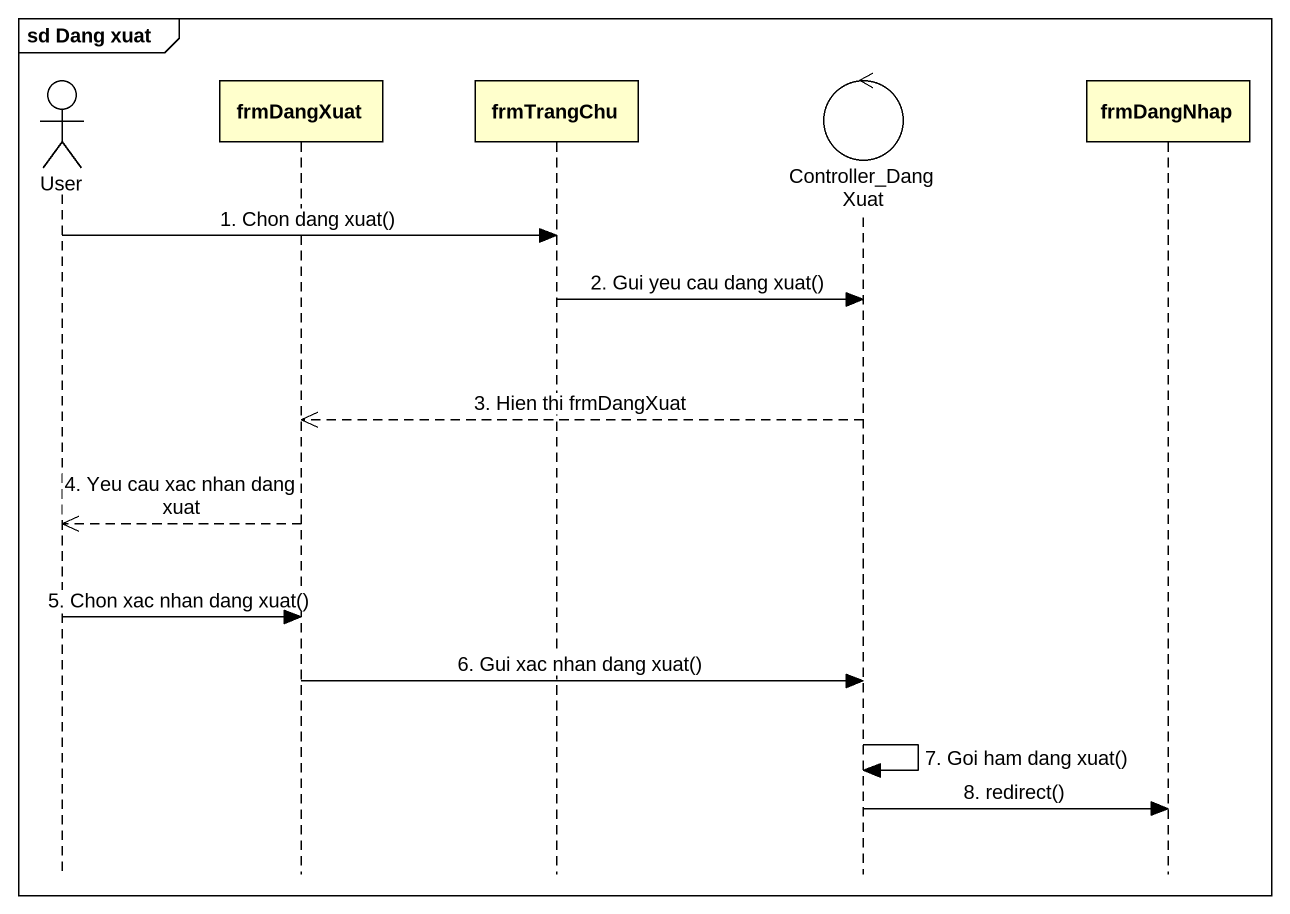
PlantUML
@startuml
mainframe sd Dang xuat
hide footbox
actor User
participant frmDangXuat
participant frmTrangChu
control Controller_DangXuat
participant frmDangNhap

User -> frmTrangChu : 1. Chon dang xuat()
frmTrangChu -> Controller_DangXuat : 2. Gui yeu cau dang xuat()
Controller_DangXuat -->> frmDangXuat : 3. Hien thi frmDangXuat
frmDangXuat -->> User : 4. Yeu cau xac nhan dang xuat
User -> frmDangXuat : 5. Chon xac nhan dang xuat()
frmDangXuat -> Controller_DangXuat : 6. Gui xac nhan dang xuat()
Controller_DangXuat -> Controller_DangXuat : 7. Goi ham dang xuat()
Controller_DangXuat -> frmDangNhap : 8. redirect()
@enduml
